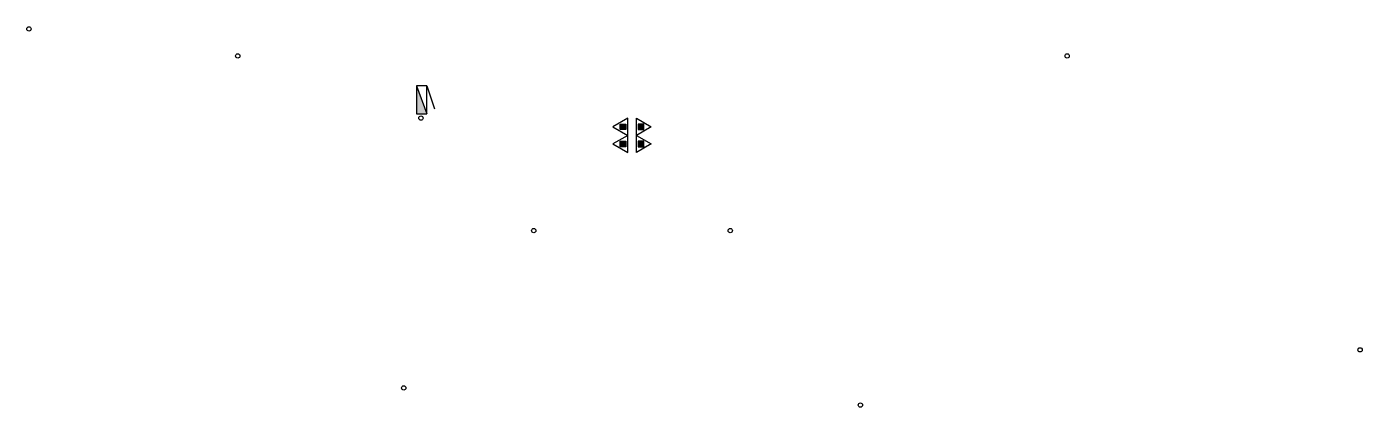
# Model space of a CAD drawing. Extents: x 41972 to 370663, y -1070170 to -56660.
# Drawn here: x 141247 to 172247, y -65488 to -56660 of the extents above; entities that cross this region are included whole.
import ezdxf

# ---------------------------------------------------------------- set-up
doc = ezdxf.new("R2010")
doc.units = 0
doc.header["$LTSCALE"] = 1000
doc.header["$MEASUREMENT"] = 0
doc.layers.add('DIM_MODI', color=6, linetype='Continuous', plot=False)
for name, color, linetype in [('EQUIP_消火栓', 7, 'Continuous'), ('EQUIP_灭火器', 7, 'Continuous'), ('VPIPE-废水', 5, 'Continuous'), ('VPIPE-污水', 2, 'Continuous'), ('VPIPE-消防', 1, 'Continuous')]:
    doc.layers.add(name, color=color, linetype=linetype)
doc.layers.get('DIM_MODI').off()

# ---------------------------------------------------------------- blocks, each defined once
blk = doc.blocks.new('$TwtSys$00000546')
h = blk.add_hatch()
h.set_pattern_fill('ANSI31', color=256, scale=200, style=0)
h.set_pattern_definition([(45, (-38543.802, -6670.83), (-17.67767, 17.67767), [])])
h.paths.add_polyline_path([(-65, 174), (65, 174), (65, 44), (-65, 44)])
for points in [[(0, 344), (-198, 0), (198, 0)], [(-65, 174), (65, 174), (65, 44), (-65, 44)]]:
    blk.add_lwpolyline(points, close=True)
blk = doc.blocks.new('$TWTSYS$00000508')
for p, q in [((-0.5, 0.5), (0.324, 1.224)), ((-0.5, 0.5), (-0.5, -0.5)), ((-0.5, -0.5), (0.5, 0.5)), ((0.5, 0.5), (-0.5, 0.5)), ((0.5, -0.5), (0.5, 0.5)), ((-0.5, -0.5), (0.5, -0.5))]:
    blk.add_line(p, q)
blk.add_solid([(0.5, -0.5), (0.5, 0.5), (-0.5, -0.5)])
blk = doc.blocks.new('ss01')
at = {"layer": 'VPIPE-废水'}
for centre in [(146147, -57338), (165397, -57338), (149997, -65038), (160597, -65438)]:
    blk.add_circle(centre, 50, dxfattribs=at)
at = {"layer": 'VPIPE-污水'}
for centre in [(141297, -56710), (153017, -61388), (157577, -61388), (172197, -64156)]:
    blk.add_circle(centre, 50, dxfattribs=at)
at = {"layer": 'VPIPE-消防'}
blk.add_circle((150397, -58780), 50, dxfattribs=at)
at = {"layer": 'EQUIP_消火栓', "xscale": -650, "yscale": -240, "zscale": 650, "rotation": 90}
blk.add_blockref('$TWTSYS$00000508', (150417, -58355), dxfattribs=at)
at = {"layer": 'EQUIP_灭火器', "rotation": 90}
for p in [(155197, -58982), (155197, -59379)]:
    blk.add_blockref('$TwtSys$00000546', p, dxfattribs=at)
at = {"layer": 'EQUIP_灭火器', "yscale": -1, "rotation": 89.99999999998256}
for p in [(155397, -58982), (155397, -59379)]:
    blk.add_blockref('$TwtSys$00000546', p, dxfattribs=at)

msp = doc.modelspace()

# ---------------------------------------------------------------- block references
at = {"layer": 'DIM_MODI'}
msp.add_blockref('ss01', (0, 0), dxfattribs=at)

doc.saveas('drawing.dxf')
